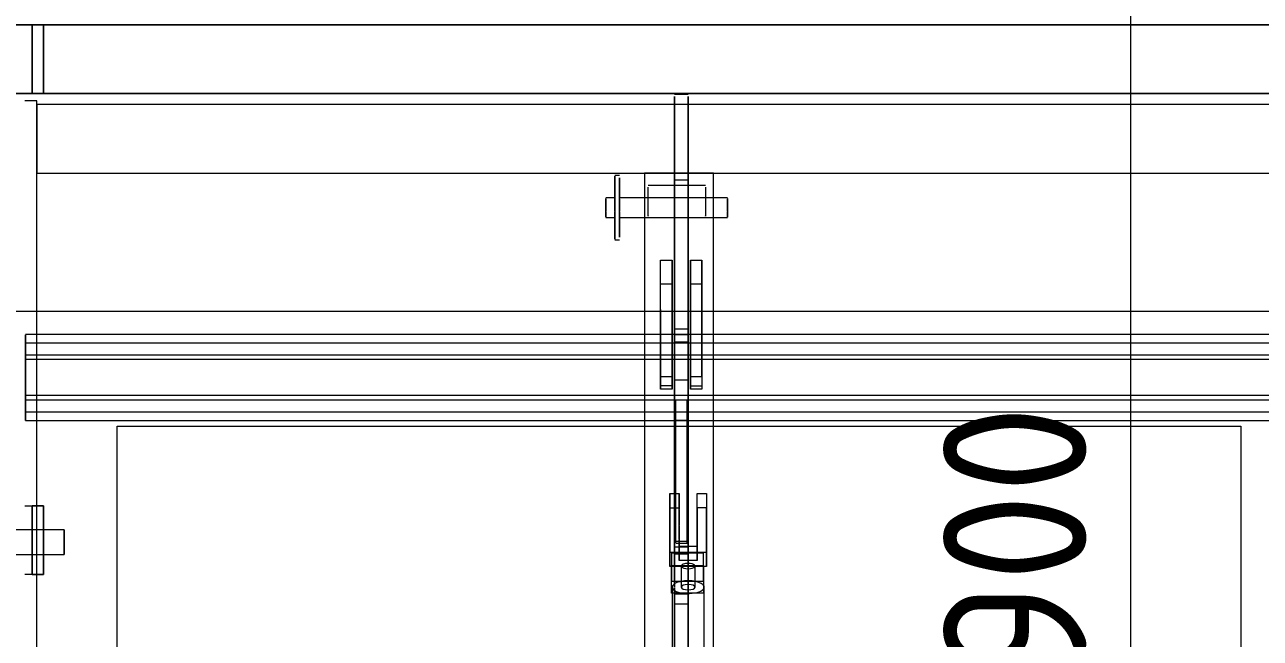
# Model space of a CAD drawing. Header units: millimetres. Extents: x 39486 to 115248, y -1987 to 27400.
# Drawn here: x 75352 to 75891, y 6819 to 7086 of the extents above; entities that cross this region are included whole.
import ezdxf

# ---------------------------------------------------------------- set-up
doc = ezdxf.new("R2010")
doc.units = ezdxf.units.MM
for name, color, linetype, lineweight in [('0-1', 7, 'Continuous', 9), ('A-ANNO-DIMS', 7, 'Continuous', 9), ('A-ANNO-DIMS-25', 7, 'Continuous', 9)]:
    doc.layers.add(name, color=color, linetype=linetype, lineweight=lineweight)
for name, color, linetype, lineweight, true_color in [('I-FURN-10', 7, 'Continuous', 9, 0xf3f3f3), ('I-FURN-102', 7, 'Continuous', 9, 0xececec), ('I-FURN-11', 7, 'Continuous', 9, 0xd9d9d9), ('I-FURN-12', 7, 'Continuous', 9, 0xc9c9c9), ('I-FURN-13', 7, 'Continuous', 9, 0xb3b3b3), ('I-FURN-14', 7, 'Continuous', 9, 0xe0e0e0), ('I-FURN-20', 7, 'Continuous', 9, 0xd3d3d3), ('I-FURN-26', 7, 'Continuous', 9, 0xe4e4e4), ('I-FURN-3', 7, 'Continuous', 9, 0xc0c0c0), ('I-FURN-32', 7, 'Continuous', 9, 0xfafafa), ('I-FURN-36', 7, 'Continuous', 9, 0xf6f6f6), ('I-FURN-46', 7, 'Continuous', 9, 0x939393), ('I-FURN-7', 7, 'Continuous', 9, 0xe9e9e9), ('I-FURN-8', 7, 'Continuous', 9, 0xefefef), ('I-FURN-9', 7, 'Continuous', 9, 0xf8f8f8)]:
    doc.layers.add(name, color=color, linetype=linetype, lineweight=lineweight, true_color=true_color)
doc.styles.add('ISOCPEUR_1', font='isocpeur.ttf', dxfattribs={"width": 0.9, "height": 62.5})
doc.dimstyles.new('ISO-2_5_0_9К_БОЛЬШОЙ_1', dxfattribs={"dimscale": 304.8, "dimtxt": 62.248823, "dimasz": 0.123031, "dimexe": 0.098425, "dimexo": 0.246063, "dimgap": 0, "dimtad": 1, "dimdec": 0, "dimrnd": 10, "dimzin": 0, "dimdsep": 46, "dimtxsty": 'ISOCPEUR_1', "dimblk1": 'OBLIQUE', "dimblk2": 'OBLIQUE', "dimsah": 1, "dimcen": 0.09, "dimdle": 0.098425, "dimazin": 0, "dimtfac": 1, "dimtdec": 4, "dimtix": 1, "dimtmove": 0, "dimatfit": 3, "dimfxl": 1, "dimtvp": 1, "dimtolj": 1, "dimtzin": 0, "dimarcsym": 2})

# ---------------------------------------------------------------- blocks, each defined once
blk = doc.blocks.new('Sports-Recreation_Goals-Nets_Unisport_Upward-Hinged-Practice-Basketball-Goall - 5_13-V51-Развертка 2_19-1')
at = {"layer": '0-1'}
for p, q in [((48464.42, 7055.95), (48458.42, 7055.95)), ((48434.42, 7020.65), (48432.42, 7020.65)), ((48458.42, 7016.34), (48446.97, 7016.34)), ((48464.42, 7016.34), (48458.42, 7016.34)), ((48471.97, 7016.34), (48464.42, 7016.34)), ((48432.42, 7010.85), (48428.5, 7010.85)), ((48445.42, 7010.85), (48434.42, 7010.85)), ((48446.97, 7010.85), (48445.42, 7010.85)), ((48458.42, 7010.85), (48446.97, 7010.85)), ((48464.42, 7010.85), (48458.42, 7010.85)), ((48471.97, 7010.85), (48464.42, 7010.85)), ((48475.42, 7010.85), (48472.14, 7010.85)), ((48481.5, 7010.85), (48475.42, 7010.85)), ((48428.5, 7002.32), (48432.42, 7002.32)), ((48434.42, 7002.32), (48445.42, 7002.32)), ((48445.42, 7002.32), (48458.42, 7002.32)), ((48446.97, 7002.34), (48458.42, 7002.34)), ((48458.42, 7002.34), (48464.42, 7002.34)), ((48458.42, 7002.32), (48464.42, 7002.32)), ((48464.42, 7002.34), (48471.97, 7002.34)), ((48464.42, 7002.32), (48475.42, 7002.32)), ((48475.42, 7002.32), (48481.5, 7002.32)), ((48432.42, 6992.65), (48434.42, 6992.65)), ((48452.42, 6932.98), (48457.42, 6932.98)), ((48465.42, 6932.98), (48470.42, 6932.98)), ((48175.18, 6866.19), (48165.42, 6866.19)), ((48178.4, 6866.19), (48175.18, 6866.19)), ((48183.33, 6866.19), (48178.4, 6866.19)), ((48192.35, 6866.19), (48183.33, 6866.19)), ((48459.17, 6860.32), (48460.51, 6860.32)), ((48460.51, 6860.32), (48463.92, 6860.32)), ((48165.42, 6855.41), (48175.18, 6855.41)), ((48175.18, 6855.41), (48178.4, 6855.41)), ((48178.4, 6855.41), (48183.33, 6855.41)), ((48183.33, 6855.41), (48192.35, 6855.41)), ((48461.42, 6850.18), (48461.42, 6841.22)), ((48467.42, 6841.22), (48467.42, 6850.18)), ((48457.42, 6841.22), (48457.42, 6838.58)), ((48471.42, 6674.33), (48471.42, 6841.22)), ((48457.42, 6838.58), (48457.42, 6674.33))]:
    blk.add_line(p, q, dxfattribs=at)
at = {"layer": 'I-FURN-10'}
for p, q in [((48458.42, 6858.8), (48458.42, 6861.33)), ((48458.99, 6861.33), (48460.51, 6861.33)), ((48458.42, 6850.18), (48458.42, 6850.69)), ((48464.42, 6851.6), (48464.42, 6850.69)), ((48464.42, 6850.18), (48464.42, 6850.69)), ((48464.42, 6850.69), (48464.42, 6850.18)), ((48464.42, 6849.92), (48464.42, 6849.23)), ((48464.42, 6843.99), (48464.42, 6849.23)), ((48464.42, 6849.23), (48464.42, 6843.99)), ((48458.42, 6841.4), (48458.42, 6842.18)), ((48458.42, 6838.58), (48458.42, 6841.05)), ((48464.42, 6838.58), (48464.42, 6842.34)), ((48464.42, 6842.34), (48464.42, 6838.58)), ((48464.42, 6838.18), (48464.42, 6833.96))]:
    blk.add_line(p, q, dxfattribs=at)
at = {"layer": 'I-FURN-102'}
for p, q in [((48452.42, 6947.62), (48452.42, 6943.71)), ((48452.42, 6942.91), (48452.42, 6944.04)), ((48457.42, 6943.62), (48457.42, 6947.62)), ((48457.42, 6944.04), (48457.42, 6943.2)), ((48465.42, 6947.62), (48465.42, 6943.71)), ((48465.42, 6942.91), (48465.42, 6944.04)), ((48470.42, 6943.62), (48470.42, 6947.62)), ((48470.42, 6944.04), (48470.42, 6943.2))]:
    blk.add_line(p, q, dxfattribs=at)
at = {"layer": 'I-FURN-11'}
for p, q in [((48452.42, 6953.23), (48452.42, 6953.23)), ((48452.42, 6952.16), (48452.42, 6949.53)), ((48452.42, 6947.47), (48452.42, 6949.93)), ((48452.42, 6949.53), (48452.42, 6947.63)), ((48457.42, 6953.23), (48457.42, 6953.23)), ((48457.42, 6949.53), (48457.42, 6952.16)), ((48457.42, 6949.93), (48457.42, 6947.47)), ((48457.42, 6947.63), (48457.42, 6949.53)), ((48458.42, 6951.4), (48458.42, 6953.78)), ((48458.42, 6947.64), (48458.42, 6951.26)), ((48464.42, 6953.78), (48464.42, 6951.4)), ((48464.42, 6951.26), (48464.42, 6947.64)), ((48465.42, 6953.23), (48465.42, 6953.23)), ((48465.42, 6952.16), (48465.42, 6949.53)), ((48465.42, 6947.47), (48465.42, 6949.93)), ((48465.42, 6949.53), (48465.42, 6947.63)), ((48470.42, 6953.23), (48470.42, 6953.23)), ((48470.42, 6949.53), (48470.42, 6952.16)), ((48470.42, 6949.93), (48470.42, 6947.47)), ((48470.42, 6947.63), (48470.42, 6949.53)), ((48452.42, 6933.65), (48452.42, 6947.64)), ((48457.42, 6947.64), (48457.42, 6933.74)), ((48458.42, 6917.62), (48458.42, 6947.64)), ((48458.42, 6947.64), (48458.42, 6931.4)), ((48464.42, 6947.64), (48464.42, 6917.62)), ((48464.42, 6931.4), (48464.42, 6947.64)), ((48465.42, 6933.65), (48465.42, 6947.64)), ((48470.42, 6933.65), (48470.42, 6947.64)), ((48452.42, 6942.52), (48457.42, 6942.52)), ((48465.42, 6942.52), (48470.42, 6942.52)), ((48452.42, 6933.04), (48452.42, 6933.65)), ((48457.42, 6933.65), (48457.42, 6933.04)), ((48465.42, 6933.04), (48465.42, 6933.65)), ((48470.42, 6933.65), (48470.42, 6933.04)), ((48458.42, 6931.4), (48458.42, 6917.62)), ((48464.42, 6931.4), (48458.42, 6931.4)), ((48464.42, 6917.62), (48464.42, 6931.4)), ((48458.42, 6913.87), (48458.42, 6917.62)), ((48464.42, 6917.62), (48464.42, 6913.87))]:
    blk.add_line(p, q, dxfattribs=at)
at = {"layer": 'I-FURN-12'}
for p, q in [((48458.42, 6953.78), (48458.42, 6961.33)), ((48464.42, 6961.33), (48464.42, 6953.78)), ((48452.42, 6953.3), (48452.42, 6951.65)), ((48452.42, 6952.32), (48452.42, 6953.23)), ((48452.42, 6947.64), (48452.42, 6951.4)), ((48457.42, 6951.65), (48457.42, 6953.3)), ((48457.42, 6953.23), (48457.42, 6952.32)), ((48457.42, 6951.4), (48457.42, 6947.64)), ((48458.42, 6951.4), (48458.42, 6953.78)), ((48458.42, 6953.78), (48458.42, 6951.4)), ((48458.42, 6947.64), (48458.42, 6951.4)), ((48464.42, 6951.26), (48458.42, 6951.26)), ((48458.42, 6951.26), (48458.42, 6948.04)), ((48458.53, 6953.78), (48464.31, 6953.78)), ((48464.42, 6953.78), (48464.42, 6951.4)), ((48464.42, 6951.4), (48464.42, 6953.78)), ((48464.42, 6951.4), (48464.42, 6947.64)), ((48464.42, 6948.04), (48464.42, 6951.26)), ((48465.42, 6953.3), (48465.42, 6951.65)), ((48465.42, 6952.32), (48465.42, 6953.23)), ((48465.42, 6947.64), (48465.42, 6951.4)), ((48470.42, 6951.65), (48470.42, 6953.3)), ((48470.42, 6953.23), (48470.42, 6952.32)), ((48470.42, 6947.64), (48470.42, 6951.4)), ((48175.53, 6942.52), (48175.53, 6947.64)), ((48180.42, 6917.62), (48180.42, 6947.64)), ((48445.42, 6947.64), (48445.42, 6917.62)), ((48457.42, 6947.64), (48452.42, 6947.64)), ((48464.42, 6948.04), (48458.42, 6948.04)), ((48458.42, 6948.04), (48458.42, 6947.64)), ((48458.42, 6947.64), (48458.42, 6917.62)), ((48464.42, 6947.64), (48464.42, 6948.04)), ((48464.42, 6917.62), (48464.42, 6947.64)), ((48470.42, 6947.64), (48465.42, 6947.64)), ((48475.42, 6917.62), (48475.42, 6947.64)), ((48175.53, 6917.62), (48175.53, 6942.52)), ((48175.53, 6942.52), (48452.42, 6942.52)), ((48452.42, 6940.54), (48457.42, 6940.54)), ((48457.42, 6942.52), (48465.42, 6942.52)), ((48465.42, 6940.54), (48470.42, 6940.54)), ((48470.42, 6942.52), (48745.18, 6942.52)), ((48458.42, 6913.87), (48458.42, 6917.62)), ((48458.42, 6917.62), (48458.42, 6913.87)), ((48458.92, 6917.62), (48463.92, 6917.62)), ((48464.42, 6917.62), (48464.42, 6913.87)), ((48464.42, 6913.87), (48464.42, 6917.62)), ((48458.42, 6911.33), (48458.42, 6913.87)), ((48464.42, 6913.87), (48464.42, 6911.33)), ((48178.4, 6857.21), (48178.4, 6866.13)), ((48180.42, 6855.47), (48180.42, 6866.12)), ((48183.33, 6866.11), (48183.33, 6855.48)), ((48178.4, 6855.46), (48178.4, 6857.04))]:
    blk.add_line(p, q, dxfattribs=at)
at = {"layer": 'I-FURN-13'}
for p, q in [((48452.42, 6961.56), (48452.42, 6953.3)), ((48457.42, 6959.52), (48457.42, 6961.56)), ((48458.42, 6951.4), (48458.42, 6961.33)), ((48458.42, 6961.33), (48458.42, 6951.4)), ((48464.42, 6961.33), (48464.42, 6951.4)), ((48464.42, 6951.4), (48464.42, 6961.33)), ((48465.42, 6961.56), (48465.42, 6954.97)), ((48470.42, 6953.3), (48470.42, 6961.56)), ((48457.42, 6954.97), (48457.42, 6959.52)), ((48457.42, 6953.3), (48457.42, 6954.97)), ((48465.42, 6954.97), (48465.42, 6953.3)), ((48175.53, 6947.64), (48175.53, 6951.21)), ((48180.42, 6947.64), (48180.42, 6951.4)), ((48445.42, 6951.4), (48445.42, 6947.64)), ((48452.42, 6953.23), (48452.42, 6952.16)), ((48457.42, 6951.4), (48452.42, 6951.4)), ((48452.42, 6951.4), (48452.42, 6927.51)), ((48457.42, 6951.4), (48452.42, 6951.4)), ((48457.42, 6952.16), (48457.42, 6953.23)), ((48457.42, 6927.51), (48457.42, 6951.4)), ((48458.42, 6951.4), (48458.42, 6947.64)), ((48464.42, 6947.64), (48464.42, 6951.4)), ((48465.42, 6953.23), (48465.42, 6952.16)), ((48470.42, 6951.4), (48465.42, 6951.4)), ((48465.42, 6951.4), (48465.42, 6927.51)), ((48470.42, 6951.4), (48465.42, 6951.4)), ((48470.42, 6952.16), (48470.42, 6953.23)), ((48470.42, 6951.4), (48470.42, 6927.51)), ((48475.42, 6947.64), (48475.42, 6951.4)), ((48452.42, 6947.64), (48175.53, 6947.64)), ((48175.53, 6947.64), (48175.53, 6940.54)), ((48175.53, 6924.72), (48175.53, 6947.64)), ((48465.42, 6947.64), (48457.42, 6947.64)), ((48745.18, 6947.64), (48470.42, 6947.64)), ((48175.53, 6940.54), (48452.42, 6940.54)), ((48175.53, 6940.54), (48175.53, 6917.62)), ((48457.42, 6940.54), (48465.42, 6940.54)), ((48470.42, 6940.54), (48745.18, 6940.54)), ((48745.18, 6924.72), (48175.53, 6924.72)), ((48175.53, 6917.62), (48175.53, 6924.72)), ((48458.92, 6913.87), (48458.92, 6922.74)), ((48463.92, 6922.74), (48463.92, 6913.87)), ((48175.53, 6917.62), (48458.92, 6917.62)), ((48175.53, 6913.87), (48175.53, 6917.62)), ((48180.42, 6913.87), (48180.42, 6917.62)), ((48445.42, 6917.62), (48445.42, 6913.87)), ((48458.42, 6917.62), (48458.42, 6913.87)), ((48463.92, 6917.62), (48745.18, 6917.62)), ((48464.42, 6913.87), (48464.42, 6917.62)), ((48475.42, 6913.87), (48475.42, 6917.62)), ((48458.42, 6911.33), (48458.42, 6913.87)), ((48458.42, 6913.87), (48458.42, 6911.33)), ((48463.92, 6913.87), (48458.92, 6913.87)), ((48458.92, 6911.33), (48458.92, 6913.87)), ((48458.92, 6913.87), (48463.92, 6913.87)), ((48463.92, 6913.87), (48463.92, 6911.33)), ((48464.42, 6913.87), (48464.42, 6911.33)), ((48464.42, 6911.33), (48464.42, 6913.87)), ((48175.18, 6876.7), (48183.33, 6876.7)), ((48178.4, 6866.13), (48178.4, 6876.7)), ((48180.42, 6866.12), (48180.42, 6876.7)), ((48183.33, 6876.7), (48183.33, 6866.11)), ((48192.35, 6864.38), (48192.35, 6866.18)), ((48192.35, 6855.52), (48192.35, 6864.38)), ((48178.4, 6846.7), (48178.4, 6855.46)), ((48180.42, 6846.7), (48180.42, 6855.47)), ((48183.33, 6855.48), (48183.33, 6846.7)), ((48183.33, 6846.7), (48175.18, 6846.7))]:
    blk.add_line(p, q, dxfattribs=at)
at = {"layer": 'I-FURN-14'}
for p, q in [((47910.44, 7086.35), (48810.29, 7086.35)), ((48183.33, 7056.4), (48183.33, 7086.35)), ((48810.29, 7056.35), (47910.44, 7056.35)), ((48137.33, 7056.4), (48183.33, 7056.4)), ((48458.42, 7048.75), (48458.42, 7055.02)), ((48464.42, 7051.65), (48458.42, 7051.65)), ((48464.42, 7055.02), (48464.42, 7048.75)), ((48458.42, 7023.15), (48458.42, 7048.75)), ((48464.42, 7048.75), (48464.42, 7023.15)), ((48432.42, 7020.38), (48432.42, 7016.55)), ((48434.42, 7019.58), (48434.42, 7016.55)), ((48458.42, 7015.48), (48458.42, 7023.15)), ((48458.42, 7023.15), (48458.42, 7019.89)), ((48458.42, 7019.89), (48458.42, 7016.05)), ((48464.42, 7019.89), (48464.42, 7015.48)), ((48464.42, 7016.15), (48464.42, 7019.89)), ((48432.42, 7016.55), (48432.42, 7010.54)), ((48434.42, 7016.55), (48434.42, 7012.01)), ((48446.97, 7009.69), (48446.97, 7015.57)), ((48458.42, 7010.09), (48458.42, 7015.48)), ((48464.42, 7015.48), (48464.42, 7010.31)), ((48471.97, 7015.57), (48471.97, 7009.69)), ((48428.5, 7010.52), (48428.5, 7008.3)), ((48428.5, 7008.15), (48428.5, 7005.04)), ((48432.42, 7010.56), (48432.42, 7010.85)), ((48432.42, 7010.85), (48432.42, 7010.5)), ((48432.42, 7010.5), (48432.42, 7008.14)), ((48432.42, 7008.14), (48432.42, 7004.88)), ((48434.42, 7012.01), (48434.42, 7010.61)), ((48434.42, 7010.5), (48434.42, 7010.56)), ((48434.42, 7008.14), (48434.42, 7010.37)), ((48434.42, 7002.32), (48434.42, 7008.14)), ((48446.97, 7003.46), (48446.97, 7009.69)), ((48471.97, 7009.69), (48471.97, 7003.46)), ((48481.5, 7008.3), (48481.5, 7010.52)), ((48481.5, 7005.04), (48481.5, 7008.15)), ((48428.5, 7004.83), (48428.5, 7002.68)), ((48432.42, 7004.88), (48432.42, 7002.61)), ((48446.97, 7002.87), (48446.97, 7003.46)), ((48458.42, 6961.33), (48458.42, 7004.03)), ((48464.42, 7003.82), (48464.42, 6961.33)), ((48471.97, 7003.46), (48471.97, 7002.87)), ((48481.5, 7002.68), (48481.5, 7004.83)), ((48432.42, 7002.61), (48432.42, 7002.56)), ((48432.42, 7001.29), (48432.42, 7002.57)), ((48432.42, 6996.75), (48432.42, 7001.29)), ((48434.42, 7002.57), (48434.42, 7001.29)), ((48434.42, 7002.56), (48434.42, 7002.32)), ((48434.42, 7001.29), (48434.42, 6993.71)), ((48458.42, 7002.62), (48458.42, 6961.33)), ((48464.42, 6961.33), (48464.42, 7002.55)), ((48432.42, 6992.92), (48432.42, 6996.75)), ((48452.42, 6962.31), (48452.42, 6983.73)), ((48457.42, 6962.31), (48457.42, 6983.73)), ((48465.42, 6983.73), (48465.42, 6962.31)), ((48470.42, 6962.31), (48470.42, 6983.73)), ((48452.42, 6962.31), (48452.42, 6961.56)), ((48457.42, 6961.56), (48457.42, 6962.31)), ((48465.42, 6962.31), (48465.42, 6961.56)), ((48470.42, 6961.56), (48470.42, 6962.31)), ((48458.42, 6882.06), (48458.42, 6911.33)), ((48458.42, 6911.33), (48458.42, 6882.06)), ((48458.92, 6882.06), (48458.92, 6911.33)), ((48463.92, 6911.33), (48463.92, 6874.6)), ((48464.42, 6911.33), (48464.42, 6859.08)), ((48464.42, 6859.08), (48464.42, 6911.33)), ((48456.42, 6856.49), (48456.42, 6882.06)), ((48458.42, 6882.06), (48458.42, 6850.69)), ((48458.92, 6882.06), (48460.51, 6882.06)), ((48460.51, 6875.77), (48460.51, 6882.06)), ((48468.32, 6859.08), (48468.32, 6882.06)), ((48472.42, 6882.06), (48472.42, 6856.49)), ((48459.17, 6875.75), (48460.51, 6875.75)), ((48460.51, 6862.22), (48460.51, 6875.75)), ((48463.92, 6869.28), (48463.92, 6871.8)), ((48463.92, 6868.56), (48463.92, 6871.8)), ((48463.92, 6869.28), (48463.92, 6866.78)), ((48463.92, 6866.48), (48463.92, 6868.23)), ((48463.92, 6866.29), (48463.92, 6866.48)), ((48463.92, 6866.41), (48463.92, 6865.73)), ((48463.92, 6865.73), (48463.92, 6860.38)), ((48458.92, 6861.92), (48458.92, 6860.38)), ((48460.51, 6860.33), (48460.51, 6859.08)), ((48460.51, 6859.08), (48460.51, 6852.77)), ((48464.42, 6851.6), (48464.42, 6859.08)), ((48468.32, 6852.77), (48468.32, 6859.08)), ((48456.42, 6850.18), (48456.42, 6856.49)), ((48456.42, 6856.49), (48472.42, 6856.49)), ((48471.14, 6855.97), (48457.22, 6855.97)), ((48457.22, 6855.97), (48457.22, 6850.69)), ((48457.22, 6855.97), (48457.22, 6850.69)), ((48471.14, 6850.69), (48471.14, 6855.97)), ((48471.14, 6850.69), (48471.14, 6855.97)), ((48472.42, 6856.49), (48472.42, 6850.18)), ((48457.22, 6850.69), (48471.14, 6850.69)), ((48457.22, 6850.18), (48457.22, 6850.69)), ((48457.22, 6850.18), (48457.22, 6843.86)), ((48458.42, 6850.18), (48458.42, 6842.18)), ((48471.14, 6843.86), (48471.14, 6850.18)), ((48457.22, 6838.58), (48457.22, 6843.86)), ((48457.22, 6843.86), (48461.59, 6843.86)), ((48467.29, 6843.86), (48471.14, 6843.86)), ((48471.14, 6843.86), (48471.14, 6838.58)), ((48458.42, 6838.58), (48458.42, 6679.34))]:
    blk.add_line(p, q, dxfattribs=at)
for centre, major_axis, start_param, end_param in [((48464.42, 6850.41), (3, 0), 3.357796, 4.712389), ((48464.42, 6850.41), (3, 0), 2.356194, 2.881074), ((48464.42, 6850.41), (-3, 0), 4.712389, 5.497787), ((48464.42, 6850.41), (3, 0), 0.368429, 1.570796), ((48464.42, 6850.41), (3, 0), 4.712389, 5.977428), ((48464.42, 6841.22), (7, 0), 2.356194, 3.141593), ((48464.42, 6841.22), (7, 0), 3.141593, 4.598778), ((48464.42, 6841.22), (7, 0), 2.015625, 2.356194), ((48464.42, 6841.22), (3, 0), 3.141593, 4.712389), ((48464.42, 6841.22), (3, 0), 4.712389, 6.283185), ((48464.42, 6841.22), (7, 0), 0.157172, 1.079875), ((48464.42, 6841.22), (7, 0), 4.801125, 6.126014)]:
    blk.add_ellipse(centre, major_axis=major_axis, ratio=0.394708, start_param=start_param, end_param=end_param, dxfattribs=at)
at = {"layer": 'I-FURN-20'}
for p, q in [((48810.29, 7086.35), (47910.44, 7086.35)), ((47910.44, 7056.35), (48810.29, 7056.35)), ((48180.42, 7053.15), (48175.18, 7053.15)), ((48180.42, 6961.33), (48180.42, 7053.15)), ((48458.42, 7051.65), (48180.42, 7051.65)), ((48180.42, 7051.65), (48180.42, 7021.65)), ((48458.42, 7055.12), (48458.42, 7048.32)), ((48464.42, 7048.32), (48464.42, 7055.12)), ((48740.42, 7051.65), (48464.42, 7051.65)), ((48458.42, 7048.32), (48458.42, 7018.68)), ((48464.42, 7018.68), (48464.42, 7048.32)), ((48180.42, 7021.65), (48458.42, 7021.65)), ((48432.42, 7006.65), (48432.42, 7020.38)), ((48434.42, 7006.65), (48434.42, 7019.58)), ((48458.42, 7021.65), (48445.42, 7021.65)), ((48445.42, 7021.65), (48445.42, 6961.33)), ((48475.42, 7021.65), (48464.42, 7021.65)), ((48464.42, 7021.65), (48740.42, 7021.65)), ((48475.42, 6961.33), (48475.42, 7021.65)), ((48446.97, 7003.1), (48446.97, 7015.57)), ((48458.42, 7018.68), (48458.42, 6961.33)), ((48464.42, 7018.68), (48458.42, 7018.68)), ((48464.42, 6961.33), (48464.42, 7018.68)), ((48471.97, 7015.57), (48471.97, 7003.1)), ((48428.5, 7010.5), (48428.5, 7010.56)), ((48428.5, 7002.56), (48428.5, 7010.5)), ((48481.5, 7010.56), (48481.5, 7010.5)), ((48481.5, 7010.5), (48481.5, 7002.56)), ((48432.42, 7006.65), (48432.42, 6992.92)), ((48434.42, 6993.71), (48434.42, 7006.65)), ((48446.97, 7003.1), (48446.97, 7002.87)), ((48471.97, 7002.87), (48471.97, 7003.1)), ((48452.42, 6983.73), (48457.42, 6983.73)), ((48452.42, 6973.33), (48452.42, 6983.73)), ((48457.42, 6983.73), (48457.42, 6973.33)), ((48465.42, 6973.33), (48465.42, 6983.73)), ((48465.42, 6983.73), (48470.42, 6983.73)), ((48470.42, 6983.73), (48470.42, 6973.33)), ((48452.42, 6961.33), (48452.42, 6973.33)), ((48457.42, 6973.33), (48452.42, 6973.33)), ((48457.42, 6973.33), (48457.42, 6961.33)), ((48465.42, 6961.33), (48465.42, 6973.33)), ((48470.42, 6973.33), (48465.42, 6973.33)), ((48470.42, 6973.33), (48470.42, 6961.33)), ((48445.42, 6911.33), (48445.42, 6600)), ((48458.42, 6911.33), (48458.42, 6882.06)), ((48458.92, 6911.33), (48458.92, 6879.75)), ((48463.92, 6879.75), (48463.92, 6911.33)), ((48464.42, 6859.08), (48464.42, 6911.33)), ((48475.42, 6677.66), (48475.42, 6911.33)), ((48456.42, 6882.06), (48458.92, 6882.06)), ((48456.42, 6882.06), (48456.42, 6875.75)), ((48458.92, 6879.75), (48458.92, 6861.92)), ((48463.92, 6860.38), (48463.92, 6879.75)), ((48468.32, 6882.06), (48472.42, 6882.06)), ((48468.32, 6875.75), (48468.32, 6882.06)), ((48472.42, 6882.06), (48472.42, 6875.75)), ((48456.42, 6875.75), (48458.92, 6875.75)), ((48456.42, 6875.75), (48456.42, 6850.18)), ((48472.42, 6875.75), (48468.32, 6875.75)), ((48468.32, 6875.75), (48468.32, 6852.77)), ((48472.42, 6850.18), (48472.42, 6875.75)), ((48460.51, 6852.77), (48460.51, 6862)), ((48460.51, 6859.08), (48468.32, 6859.08)), ((48468.32, 6852.77), (48460.51, 6852.77)), ((48472.42, 6850.18), (48456.42, 6850.18)), ((48457.22, 6838.58), (48457.22, 6850.18)), ((48471.14, 6850.18), (48471.14, 6838.58)), ((48471.14, 6838.58), (48457.22, 6838.58))]:
    blk.add_line(p, q, dxfattribs=at)
for start_param, end_param in [(6.126014, 6.440357), (4.60178, 4.712389), (4.712389, 4.79878)]:
    blk.add_ellipse((48464.42, 6841.22), major_axis=(7, 0), ratio=0.394708, start_param=start_param, end_param=end_param, dxfattribs=at)
at = {"layer": 'I-FURN-26'}
for p, q in [((48452.42, 6949.93), (48452.42, 6952.12)), ((48452.42, 6951.47), (48452.42, 6947.62)), ((48457.42, 6952.12), (48457.42, 6949.93)), ((48457.42, 6947.62), (48457.42, 6951.47)), ((48465.42, 6949.93), (48465.42, 6952.12)), ((48465.42, 6951.47), (48465.42, 6947.62)), ((48470.42, 6952.12), (48470.42, 6949.93)), ((48470.42, 6947.62), (48470.42, 6951.47)), ((48452.42, 6947.63), (48452.42, 6943.39)), ((48452.42, 6944.04), (48452.42, 6947.47)), ((48452.42, 6943.39), (48452.42, 6942.91)), ((48452.42, 6943.38), (48452.42, 6933.14)), ((48457.42, 6943.39), (48457.42, 6947.63)), ((48457.42, 6947.47), (48457.42, 6944.04)), ((48457.42, 6933.47), (48457.42, 6943.54)), ((48457.42, 6943.2), (48457.42, 6943.39)), ((48458.42, 6917.62), (48458.42, 6947.64)), ((48464.42, 6947.64), (48464.42, 6917.62)), ((48465.42, 6947.63), (48465.42, 6946.02)), ((48465.42, 6944.04), (48465.42, 6947.47)), ((48465.42, 6946.02), (48465.42, 6943.39)), ((48465.42, 6943.39), (48465.42, 6942.91)), ((48465.42, 6943.38), (48465.42, 6934.71)), ((48470.42, 6943.39), (48470.42, 6947.63)), ((48470.42, 6947.47), (48470.42, 6944.04)), ((48470.42, 6934.89), (48470.42, 6943.54)), ((48470.42, 6943.2), (48470.42, 6943.39)), ((48457.42, 6933.13), (48457.42, 6933.39)), ((48465.42, 6934.35), (48465.42, 6933.13)), ((48470.42, 6933.13), (48470.42, 6934.71))]:
    blk.add_line(p, q, dxfattribs=at)
at = {"layer": 'I-FURN-3'}
for p, q in [((48755.42, 6961.33), (48165.42, 6961.33)), ((48215.42, 6911.33), (48705.42, 6911.33)), ((48215.42, 6561.33), (48215.42, 6911.33)), ((48705.42, 6911.33), (48705.42, 6561.33))]:
    blk.add_line(p, q, dxfattribs=at)
at = {"layer": 'I-FURN-32'}
blk.add_line((48464.42, 6843.99), (48464.42, 6842.52), dxfattribs=at)
at = {"layer": 'I-FURN-36'}
for p, q in [((48464.42, 6850.69), (48464.42, 6850.18)), ((48464.42, 6849.23), (48464.42, 6843.99)), ((48464.42, 6842.52), (48464.42, 6843.99)), ((48464.42, 6842.34), (48464.42, 6838.58))]:
    blk.add_line(p, q, dxfattribs=at)
at = {"layer": 'I-FURN-46'}
for p, q in [((48755.42, 6961.33), (48165.42, 6961.33)), ((48180.42, 6951.4), (48180.42, 6961.33)), ((48445.42, 6961.33), (48445.42, 6951.4)), ((48452.42, 6928.99), (48452.42, 6961.33)), ((48457.42, 6961.33), (48457.42, 6928.99)), ((48458.42, 6961.33), (48458.42, 6951.4)), ((48464.42, 6951.4), (48464.42, 6961.33)), ((48465.42, 6928.99), (48465.42, 6961.33)), ((48470.42, 6961.33), (48470.42, 6928.99)), ((48475.42, 6951.4), (48475.42, 6961.33)), ((48452.42, 6951.4), (48175.53, 6951.4)), ((48175.53, 6951.21), (48175.53, 6922.74)), ((48465.42, 6951.4), (48457.42, 6951.4)), ((48745.18, 6951.4), (48470.42, 6951.4)), ((48452.42, 6927.51), (48452.42, 6928.99)), ((48457.42, 6928.99), (48452.42, 6928.99)), ((48457.42, 6927.51), (48452.42, 6927.51)), ((48457.42, 6928.99), (48457.42, 6927.51)), ((48465.42, 6927.51), (48465.42, 6928.99)), ((48465.42, 6928.99), (48470.42, 6928.99)), ((48470.42, 6927.51), (48465.42, 6927.51)), ((48470.42, 6928.99), (48470.42, 6927.51)), ((48745.53, 6922.74), (48175.53, 6922.74)), ((48175.53, 6922.74), (48175.53, 6913.87)), ((48458.92, 6922.74), (48458.92, 6911.33)), ((48463.92, 6922.74), (48458.92, 6922.74)), ((48463.92, 6911.33), (48463.92, 6922.74)), ((48175.53, 6913.87), (48458.92, 6913.87)), ((48180.42, 6876.7), (48180.42, 6913.87)), ((48215.42, 6561.33), (48215.42, 6911.33)), ((48215.42, 6911.33), (48705.42, 6911.33)), ((48445.42, 6913.87), (48445.42, 6911.33)), ((48458.42, 6913.87), (48458.42, 6911.33)), ((48463.92, 6913.87), (48745.53, 6913.87)), ((48464.42, 6911.33), (48464.42, 6913.87)), ((48475.42, 6911.33), (48475.42, 6913.87)), ((48705.42, 6911.33), (48705.42, 6561.33)), ((48175.18, 6876.7), (48178.4, 6876.7)), ((48183.33, 6876.7), (48178.4, 6876.7)), ((48178.4, 6876.7), (48178.4, 6846.7)), ((48183.33, 6846.7), (48183.33, 6876.7)), ((48192.35, 6866.19), (48192.35, 6857.21)), ((48192.35, 6857.21), (48192.35, 6855.52)), ((48178.4, 6846.7), (48175.18, 6846.7)), ((48178.4, 6846.7), (48183.33, 6846.7)), ((48180.42, 6600), (48180.42, 6846.7))]:
    blk.add_line(p, q, dxfattribs=at)
at = {"layer": 'I-FURN-7'}
for p, q in [((48178.4, 7056.4), (48178.4, 7086.35)), ((48178.4, 7086.35), (48178.4, 7056.4)), ((48183.33, 7086.35), (48183.33, 7056.4)), ((48142.27, 7056.4), (48178.4, 7056.4)), ((48183.33, 7056.4), (48178.4, 7056.4)), ((48458.42, 7016.05), (48458.42, 7023.15)), ((48464.42, 7021.65), (48458.42, 7021.65)), ((48458.42, 7021.65), (48464.42, 7021.65)), ((48464.42, 7023.15), (48464.42, 7016.15)), ((48458.42, 7016.05), (48458.42, 7003.1)), ((48464.42, 7002.55), (48464.42, 7016.04)), ((48432.42, 7010.54), (48432.42, 7008.89)), ((48432.42, 7008.3), (48432.42, 7010.52)), ((48432.42, 7005.04), (48432.42, 7008.15)), ((48434.42, 7010.4), (48434.42, 7008.3)), ((48434.42, 7010.35), (48434.42, 7008.89)), ((48434.42, 7008.15), (48434.42, 7005.04)), ((48458.42, 7004.03), (48458.42, 7010.09)), ((48464.42, 7010.31), (48464.42, 7003.82)), ((48432.42, 7002.68), (48432.42, 7004.83)), ((48432.42, 7002.57), (48432.42, 7004.41)), ((48434.42, 7004.83), (48434.42, 7002.68)), ((48434.42, 7004.41), (48434.42, 7002.57)), ((48458.42, 7002.95), (48458.42, 7002.62)), ((48458.42, 6961.33), (48458.42, 7002.62)), ((48464.42, 7002.55), (48464.42, 6961.33)), ((48458.42, 6882.06), (48458.42, 6911.33)), ((48464.42, 6911.33), (48464.42, 6861.33)), ((48458.42, 6850.69), (48458.42, 6882.06)), ((48458.42, 6882.06), (48458.42, 6858.8)), ((48458.92, 6875.92), (48458.92, 6882.06)), ((48460.51, 6882.06), (48460.51, 6875.77)), ((48458.92, 6874.6), (48458.92, 6875.75)), ((48460.51, 6875.75), (48460.51, 6875)), ((48463.92, 6874.6), (48463.92, 6871.13)), ((48458.92, 6871.8), (48458.92, 6869.28)), ((48458.92, 6871.8), (48458.92, 6868.56)), ((48458.92, 6866.78), (48458.92, 6869.28)), ((48458.92, 6868.23), (48458.92, 6866.29)), ((48463.92, 6870.88), (48463.92, 6866.41)), ((48458.92, 6860.38), (48458.92, 6866.41)), ((48460.51, 6866.35), (48460.51, 6860.71)), ((48463.92, 6866.78), (48463.92, 6866.36)), ((48458.42, 6858.8), (48464.42, 6858.8)), ((48458.42, 6858.8), (48458.42, 6855.59)), ((48463.92, 6861.33), (48464.42, 6861.33)), ((48464.42, 6861.33), (48464.42, 6859.08)), ((48464.42, 6859.08), (48464.42, 6861.33)), ((48464.42, 6859.08), (48464.42, 6851.6)), ((48464.42, 6855.59), (48464.42, 6858.8)), ((48458.42, 6855.59), (48458.42, 6850.69)), ((48464.42, 6855.59), (48458.42, 6855.59)), ((48464.42, 6851.6), (48464.42, 6855.59)), ((48457.22, 6850.69), (48457.22, 6850.18)), ((48458.42, 6850.69), (48458.42, 6850.18)), ((48458.42, 6850.18), (48458.42, 6842.18)), ((48458.42, 6842.18), (48458.42, 6850.18)), ((48464.42, 6850.69), (48464.42, 6851.6)), ((48464.42, 6849.23), (48464.42, 6849.92)), ((48458.42, 6842.18), (48458.42, 6841.4)), ((48458.42, 6841.05), (48458.42, 6838.58)), ((48461.59, 6843.86), (48467.29, 6843.86)), ((48458.42, 6838.58), (48458.42, 6838.18)), ((48458.42, 6833.96), (48458.42, 6838.58)), ((48464.37, 6838.18), (48458.42, 6838.18)), ((48458.42, 6838.18), (48458.42, 6833.96)), ((48464.42, 6679.93), (48464.42, 6838.46)), ((48458.42, 6833.96), (48464.42, 6833.96)), ((48458.42, 6679.34), (48458.42, 6833.96))]:
    blk.add_line(p, q, dxfattribs=at)
for centre, major_axis, start_param, end_param in [((48464.42, 6850.41), (3, 0), 2.881074, 3.141593), ((48464.42, 6850.41), (3, 0), 5.977428, 6.651614), ((48464.42, 6841.22), (7, 0), 1.570796, 2.015625), ((48464.42, 6841.22), (3, 0), 1.629145, 3.141593), ((48464.42, 6841.22), (7, 0), 1.079875, 1.570796), ((48464.42, 6841.22), (3, 0), 0, 1.517482)]:
    blk.add_ellipse(centre, major_axis=major_axis, ratio=0.394708, start_param=start_param, end_param=end_param, dxfattribs=at)
at = {"layer": 'I-FURN-8'}
for p, q in [((48458.42, 7003.1), (48458.42, 7016.05)), ((48464.42, 7016.04), (48464.42, 7002.55)), ((48458.42, 7002.62), (48458.42, 7002.95)), ((48458.42, 6861.33), (48458.42, 6882.06)), ((48458.92, 6871.13), (48458.92, 6874.6)), ((48460.51, 6874.73), (48460.51, 6869.29)), ((48458.92, 6866.41), (48458.92, 6870.88)), ((48460.51, 6869.28), (48460.51, 6868.32)), ((48460.51, 6868.05), (48460.51, 6866.42)), ((48458.92, 6866.36), (48458.92, 6866.78)), ((48458.42, 6861.33), (48458.92, 6861.33)), ((48458.42, 6858.8), (48458.42, 6861.33)), ((48458.42, 6861.33), (48458.42, 6858.8)), ((48458.42, 6850.69), (48458.42, 6858.8)), ((48460.77, 6861.33), (48463.92, 6861.33)), ((48464.42, 6861.33), (48464.42, 6859.08)), ((48464.42, 6858.8), (48464.42, 6851.6)), ((48458.42, 6850.69), (48458.42, 6850.18)), ((48458.42, 6850.18), (48458.42, 6850.69)), ((48458.42, 6842.18), (48458.42, 6850.18)), ((48464.42, 6850.69), (48464.42, 6851.6)), ((48464.42, 6851.6), (48464.42, 6850.69)), ((48464.42, 6850.18), (48464.42, 6850.69)), ((48464.42, 6849.23), (48464.42, 6849.92)), ((48464.42, 6849.92), (48464.42, 6849.23)), ((48464.42, 6843.99), (48464.42, 6849.23)), ((48458.42, 6842.18), (48458.42, 6841.4)), ((48458.42, 6841.4), (48458.42, 6842.18)), ((48458.42, 6841.05), (48458.42, 6838.58)), ((48458.42, 6838.58), (48458.42, 6841.05)), ((48464.42, 6838.58), (48464.42, 6842.34)), ((48458.42, 6833.96), (48458.42, 6838.58)), ((48464.42, 6838.46), (48464.42, 6833.96)), ((48464.42, 6833.96), (48464.42, 6838.18)), ((48464.42, 6833.96), (48464.42, 6679.93))]:
    blk.add_line(p, q, dxfattribs=at)
at = {"layer": 'I-FURN-9'}
for p, q in [((48464.42, 6842.52), (48464.42, 6843.99)), ((48464.42, 6843.99), (48464.42, 6842.52))]:
    blk.add_line(p, q, dxfattribs=at)
blk = doc.blocks.new('DIMBLOCK38-Развертка 2_19-1')
at = {"layer": 'A-ANNO-DIMS-25'}
for p, q in [((81498.07, 11890), (81498.07, 4180)), ((75401.71, 11860), (81528.07, 11860)), ((81498.07, 11860), (75401.71, 11860)), ((81449.59, 4210), (81528.07, 4210)), ((81498.07, 4210), (81449.59, 4210))]:
    blk.add_line(p, q, dxfattribs=at)
at = {"layer": 'A-ANNO-DIMS-25', "lineweight": 20}
for p, q in [((81498.07, 11860), (81479.32, 11878.75)), ((81498.07, 11860), (81516.82, 11841.25)), ((81498.07, 4210), (81479.32, 4228.75)), ((81498.07, 4210), (81516.82, 4191.25))]:
    blk.add_line(p, q, dxfattribs=at)
at = {"layer": 'A-ANNO-DIMS-25', "color": 0, "insert": (81416.42, 7955.99), "char_height": 62.5, "width": 189.6195, "attachment_point": 1, "rotation": 90, "line_spacing_factor": 1.149209, "style": 'ISOCPEUR_1'}
blk.add_mtext('7650', dxfattribs=at)
blk = doc.blocks.new('_Oblique')
at = {"color": 0, "linetype": 'ByBlock', "lineweight": -2}
blk.add_line((-0.5, -0.5), (0.5, 0.5), dxfattribs=at)
blk = doc.blocks.new('DIMBLOCK39-Развертка 2_19-1')
at = {"layer": 'A-ANNO-DIMS-25'}
for p, q in [((75833.9, 7341.33), (75833.9, 6411.33)), ((75785.42, 7311.33), (75863.9, 7311.33)), ((75833.9, 7311.33), (75785.42, 7311.33)), ((75785.42, 6411.33), (75863.9, 6411.33)), ((75833.9, 6411.33), (75785.42, 6411.33))]:
    blk.add_line(p, q, dxfattribs=at)
at = {"layer": 'A-ANNO-DIMS-25', "lineweight": 20}
for p, q in [((75833.9, 7311.33), (75815.15, 7330.08)), ((75833.9, 7311.33), (75852.65, 7292.58)), ((75833.9, 6411.33), (75815.15, 6430.08)), ((75833.9, 6411.33), (75852.65, 6392.58))]:
    blk.add_line(p, q, dxfattribs=at)
at = {"layer": 'A-ANNO-DIMS-25', "color": 0, "insert": (75752.25, 6802.07), "char_height": 62.5, "width": 142.2146, "attachment_point": 1, "rotation": 90, "line_spacing_factor": 1.149209, "style": 'ISOCPEUR_1'}
blk.add_mtext('900', dxfattribs=at)

msp = doc.modelspace()

# ---------------------------------------------------------------- block references
at = {"layer": 'I-FURN-3'}
msp.add_blockref('Sports-Recreation_Goals-Nets_Unisport_Upward-Hinged-Practice-Basketball-Goall - 5_13-V51-Развертка 2_19-1', (27176.71, 0), dxfattribs=at)

# ---------------------------------------------------------------- dimensions: what is measured, and where the dimension line sits
at = {"layer": 'A-ANNO-DIMS'}
for base, p1, p2, override, picture, middle in [((81498.07, 4210), (75326.71, 11860), (81524.59, 4210), {"dimpost": '<>', "dimfxl": 9845.616795}, 'DIMBLOCK38-Развертка 2_19-1', (81466.82, 8035)), ((75833.9, 6411.33), (75860.42, 7311.33), (75860.42, 6411.33), {"dimpost": '<>', "dimfxl": 900.000061}, 'DIMBLOCK39-Развертка 2_19-1', (75802.65, 6861.33))]:
    dim = msp.add_linear_dim(base=base, p1=p1, p2=p2, angle=90, dimstyle='ISO-2_5_0_9К_БОЛЬШОЙ_1', override=override, dxfattribs=at)
    dim.commit()
    dim.dimension.update_dxf_attribs({"geometry": picture, "text_midpoint": middle})

doc.saveas('drawing.dxf')
